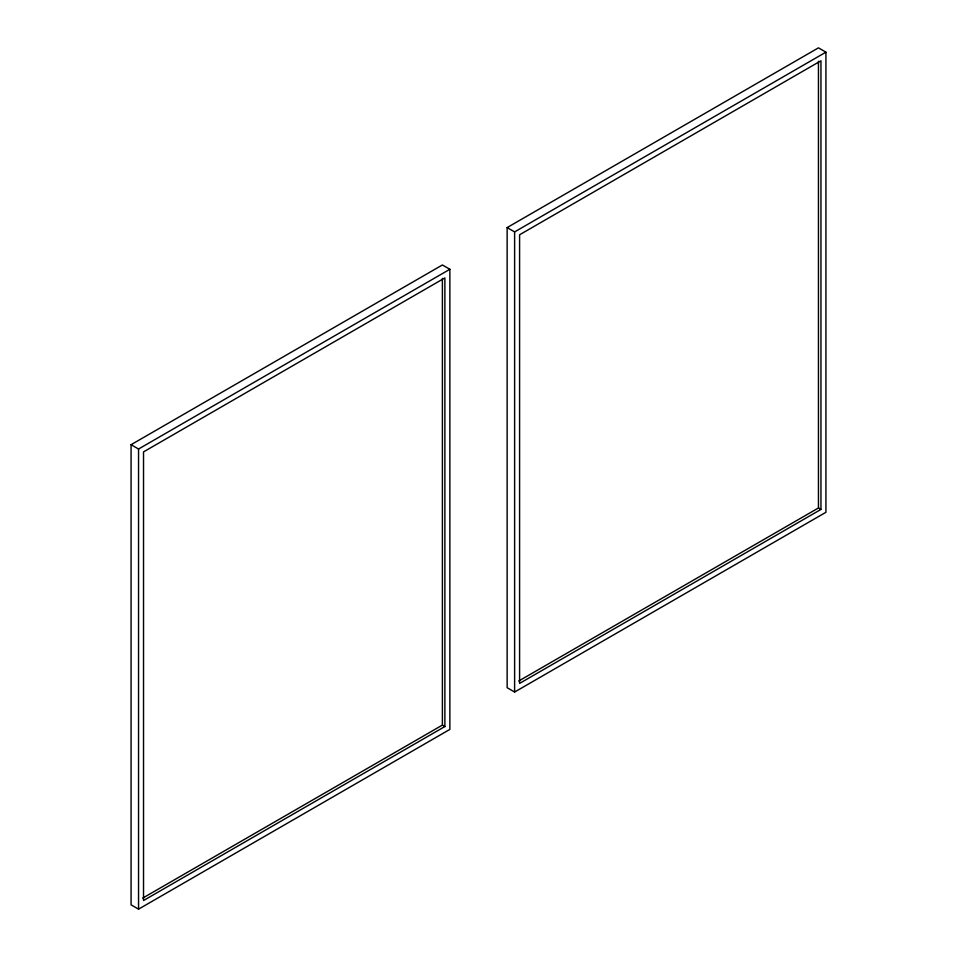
<?xml version="1.0" encoding="UTF-8"?>
<svg xmlns="http://www.w3.org/2000/svg" width="957" height="957" viewBox="0 0 957 957"><rect width="100%" height="100%" fill="white"/><g stroke="black" fill="none" stroke-linecap="round" stroke-linejoin="round"><path stroke-width="1.44" d="M131.073 444.706L442.385 264.969L449.862 269.288L449.862 729.413L138.55 909.15L131.073 904.832L131.073 444.706L138.55 449.024L449.862 269.288M507.138 227.587L818.45 47.85L825.927 52.168L825.927 512.294L514.615 692.031L507.138 687.712L507.138 227.587L514.615 231.905L825.927 52.168M142.701 898.121L442.385 725.095L442.385 278.415M518.766 681.001L818.45 507.976L818.45 61.296M444.873 726.542L143.526 900.525L143.526 451.895L444.873 277.913L444.873 726.542L442.385 725.095M820.95 509.423L519.591 683.406L519.591 234.776L820.95 60.793L820.95 509.423L818.45 507.976M514.615 231.905L514.615 692.031M138.55 449.024L138.55 909.15"/></g></svg>
